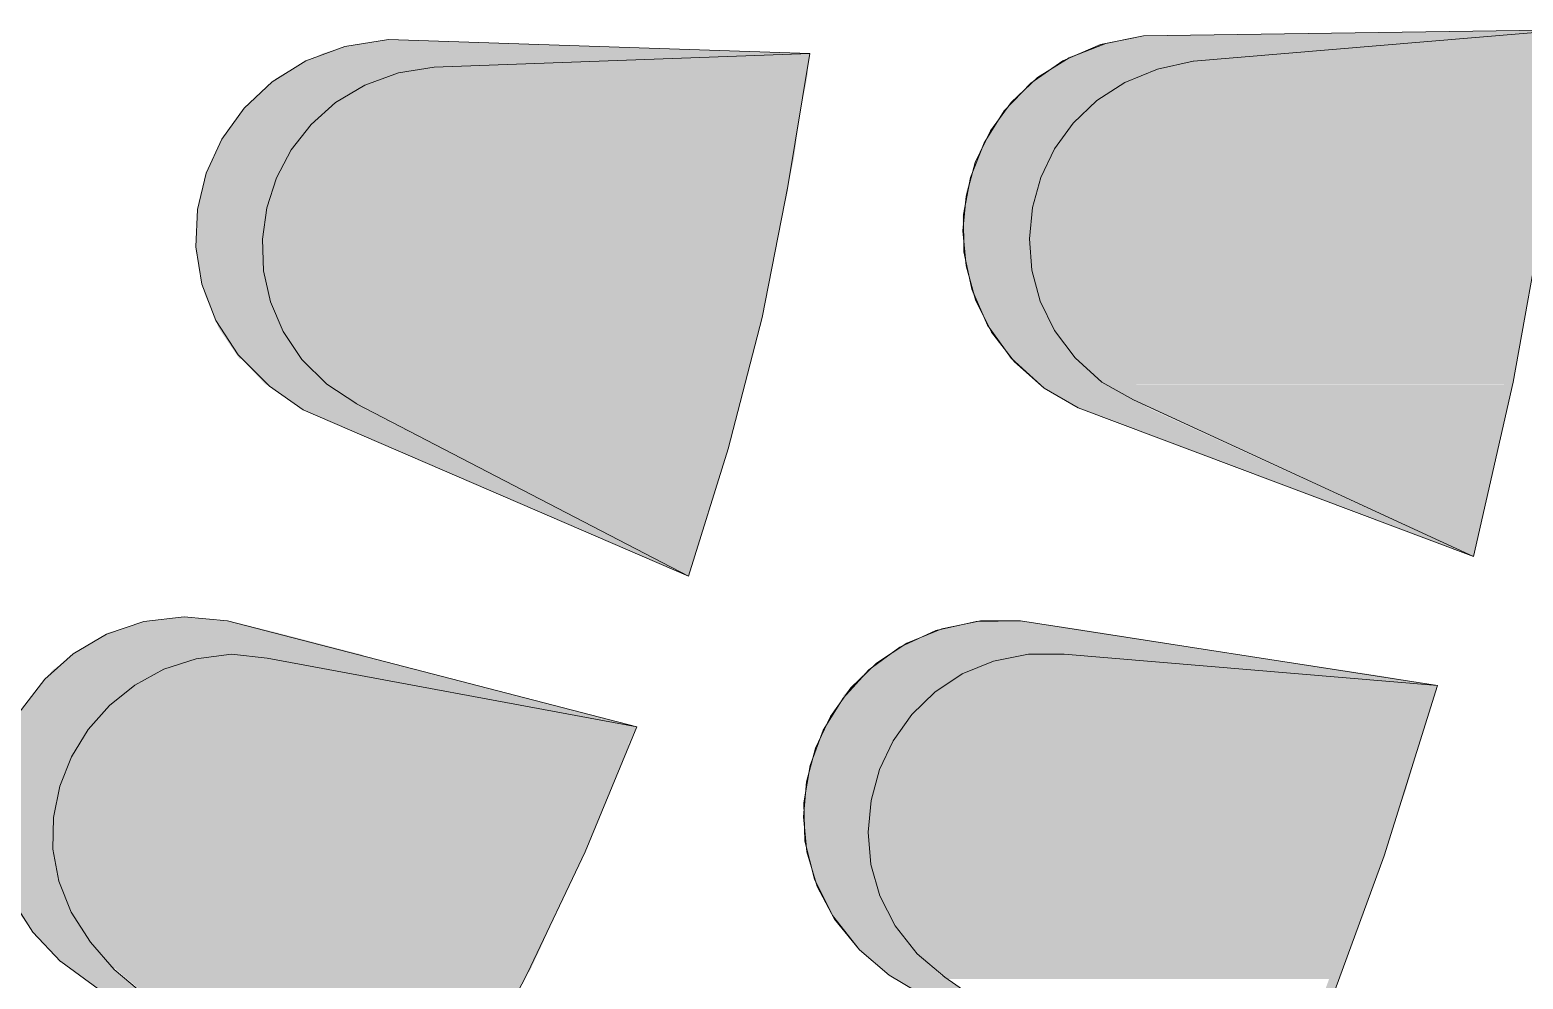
# Model space of a CAD drawing. Extents: x 0 to 245, y -13 to 205.
# Drawn here: x 193.85 to 216.79, y 82.64 to 97.22 of the extents above; entities that cross this region are included whole.
import ezdxf

# ---------------------------------------------------------------- set-up
doc = ezdxf.new("R2010")
doc.units = 0
doc.layers.add('FILL', color=8, linetype='Continuous')
doc.layers.add('GEOMETRY', color=7, linetype='Continuous')

msp = doc.modelspace()

# ---------------------------------------------------------------- hatches: boundary and pattern name
at = {"layer": 'FILL'}
for points in [[(205.832, 96.861), (199.362, 97.072), (198.69, 96.966), (198.092, 96.744), (197.575, 96.422), (197.143, 96.017), (196.804, 95.544), (196.563, 95.021), (196.427, 94.464), (196.402, 93.89), (196.493, 93.315), (196.708, 92.756), (197.052, 92.229), (197.532, 91.751), (198.05, 91.388)], [(199.362, 97.071), (198.752, 96.979), (201.834, 96.979)], [(210.959, 97.13), (210.38, 97.011), (209.815, 96.794), (209.33, 96.488), (208.926, 96.108), (208.607, 95.669), (208.375, 95.184), (208.234, 94.668), (208.185, 94.136), (208.232, 93.6), (208.378, 93.077), (208.625, 92.579), (208.976, 92.122), (209.434, 91.72), (209.952, 91.419)], [(217.461, 97.222), (210.959, 97.13), (210.3, 96.995), (209.721, 96.747), (209.226, 96.401), (208.82, 95.976), (208.509, 95.487), (208.299, 94.952), (208.193, 94.388), (208.199, 93.811), (208.32, 93.239), (208.563, 92.688), (208.932, 92.176), (209.434, 91.72), (209.952, 91.419)], [(210.959, 97.13), (210.38, 97.011), (214.928, 97.011)], [(217.461, 97.222), (210.959, 97.13), (216.21, 97.13)], [(210.959, 97.13), (216.21, 97.13), (214.928, 97.011)], [(211.724, 96.74), (217.461, 97.222)], [(217.461, 97.222), (211.724, 96.74), (217.4, 96.74)], [(216.025, 89.134), (216.635, 91.811), (217.124, 94.515), (217.461, 97.222)], [(198.355, 96.861), (198.171, 96.77), (203.97, 96.77)], [(198.355, 96.861), (205.832, 96.861), (203.97, 96.77)], [(198.752, 96.98), (198.356, 96.861), (205.832, 96.861)], [(198.752, 96.98), (201.834, 96.98), (205.832, 96.861)], [(200.062, 96.65), (205.832, 96.861)], [(205.832, 96.861), (200.062, 96.65), (205.803, 96.65)], [(203.97, 88.833), (204.581, 90.788), (205.099, 92.802), (205.496, 94.816), (205.831, 96.86)], [(209.799, 96.8), (209.738, 96.739), (211.723, 96.739)], [(209.799, 96.8), (212.303, 96.8), (211.723, 96.739)], [(210.38, 97.011), (209.8, 96.8), (212.303, 96.8)], [(210.38, 97.011), (214.928, 97.011), (212.303, 96.8)], [(200.062, 96.65), (199.514, 96.56), (198.998, 96.373), (198.549, 96.105), (198.172, 95.771), (197.868, 95.381), (197.64, 94.949), (197.492, 94.487), (197.425, 94.007), (197.443, 93.522), (197.548, 93.045), (197.744, 92.587), (198.032, 92.161), (198.416, 91.781), (198.874, 91.48)], [(197.775, 96.56), (197.623, 96.47), (199.301, 96.47)], [(197.927, 96.65), (197.775, 96.56), (199.514, 96.56)], [(197.775, 96.56), (199.514, 96.56), (199.301, 96.47)], [(198.172, 96.77), (197.927, 96.65), (200.063, 96.65)], [(197.927, 96.65), (200.062, 96.65), (199.514, 96.56)], [(198.172, 96.77), (203.971, 96.77), (200.063, 96.65)], [(199.514, 96.56), (198.995, 96.378), (205.771, 96.378)], [(200.062, 96.65), (199.514, 96.56), (205.802, 96.56)], [(199.514, 96.56), (205.802, 96.56), (205.771, 96.378)], [(200.062, 96.65), (205.802, 96.65), (205.802, 96.56)], [(211.723, 96.739), (211.172, 96.619), (210.673, 96.415), (210.241, 96.135), (209.88, 95.79), (209.593, 95.393), (209.383, 94.956), (209.253, 94.492), (209.206, 94.012), (209.245, 93.529), (209.372, 93.055), (209.592, 92.603), (209.907, 92.184), (210.319, 91.81), (210.806, 91.539)], [(209.555, 96.619), (209.282, 96.438), (210.745, 96.438)], [(209.739, 96.739), (209.555, 96.619), (211.173, 96.619)], [(209.555, 96.619), (211.172, 96.619), (210.745, 96.438)], [(209.739, 96.739), (211.723, 96.739), (211.173, 96.619)], [(211.172, 96.619), (210.654, 96.409), (217.368, 96.409)], [(211.723, 96.739), (211.172, 96.619), (217.4, 96.619)], [(211.172, 96.619), (217.4, 96.619), (217.368, 96.409)], [(211.723, 96.739), (217.4, 96.739), (217.4, 96.619)], [(197.532, 96.378), (197.195, 96.079), (198.538, 96.079)], [(197.623, 96.47), (197.532, 96.378), (198.996, 96.378)], [(197.532, 96.378), (198.996, 96.378), (198.538, 96.079)], [(197.623, 96.47), (199.302, 96.47), (198.996, 96.378)], [(198.996, 96.378), (198.508, 96.079), (205.71, 96.079)], [(198.996, 96.378), (205.771, 96.378), (205.71, 96.079)], [(209.251, 96.409), (208.945, 96.108), (210.197, 96.108)], [(209.282, 96.439), (209.251, 96.41), (210.655, 96.41)], [(209.251, 96.409), (210.655, 96.409), (210.197, 96.108)], [(209.282, 96.439), (210.746, 96.439), (210.655, 96.41)], [(210.655, 96.409), (210.197, 96.108), (217.339, 96.108)], [(210.655, 96.409), (217.369, 96.409), (217.339, 96.108)], [(208.945, 96.109), (208.853, 96.019), (210.105, 96.019)], [(208.945, 96.109), (210.197, 96.109), (210.105, 96.019)], [(210.197, 96.109), (209.8, 95.718), (217.278, 95.718)], [(210.197, 96.109), (217.339, 96.109), (217.278, 95.718)], [(197.165, 96.049), (196.921, 95.718), (198.111, 95.718)], [(197.195, 96.079), (197.164, 96.049), (198.507, 96.049)], [(197.165, 96.049), (198.508, 96.049), (198.111, 95.718)], [(197.195, 96.079), (198.538, 96.079), (198.507, 96.049)], [(198.508, 96.079), (198.112, 95.687), (205.65, 95.687)], [(198.508, 96.079), (205.71, 96.079), (205.65, 95.687)], [(208.853, 96.019), (208.67, 95.718), (209.83, 95.718)], [(208.853, 96.019), (210.105, 96.019), (209.83, 95.718)], [(196.921, 95.718), (196.829, 95.568), (198.019, 95.568)], [(196.921, 95.718), (198.111, 95.718), (198.019, 95.568)], [(198.111, 95.688), (197.775, 95.238), (205.588, 95.238)], [(198.111, 95.688), (205.649, 95.688), (205.588, 95.238)], [(208.671, 95.718), (208.518, 95.507), (209.678, 95.507)], [(208.671, 95.718), (209.83, 95.718), (209.678, 95.507)], [(209.799, 95.718), (209.495, 95.238), (217.216, 95.238)], [(209.799, 95.718), (217.279, 95.718), (217.216, 95.238)], [(196.829, 95.568), (196.677, 95.267), (197.806, 95.267)], [(196.829, 95.568), (198.018, 95.568), (197.806, 95.267)], [(208.517, 95.507), (208.426, 95.267), (209.526, 95.267)], [(208.517, 95.507), (209.677, 95.507), (209.526, 95.267)], [(196.676, 95.267), (196.554, 95.027), (197.683, 95.027)], [(196.676, 95.267), (197.805, 95.267), (197.683, 95.027)], [(197.775, 95.238), (197.59, 94.817), (205.497, 94.817)], [(197.775, 95.238), (205.587, 95.238), (205.497, 94.817)], [(208.426, 95.267), (208.304, 94.966), (209.404, 94.966)], [(208.426, 95.267), (209.526, 95.267), (209.404, 94.966)], [(209.495, 95.238), (209.311, 94.726), (217.156, 94.726)], [(209.495, 95.238), (217.217, 95.238), (217.156, 94.726)], [(196.554, 95.027), (196.493, 94.756), (197.562, 94.756)], [(196.554, 95.027), (197.683, 95.027), (197.562, 94.756)], [(208.304, 94.966), (208.243, 94.755), (209.311, 94.755)], [(208.304, 94.966), (209.404, 94.966), (209.311, 94.755)], [(196.494, 94.755), (196.432, 94.425), (197.5, 94.425)], [(196.494, 94.755), (197.562, 94.755), (197.5, 94.425)], [(197.562, 94.755), (197.439, 94.216), (205.374, 94.216)], [(197.591, 94.817), (197.562, 94.755), (205.497, 94.755)], [(197.562, 94.755), (205.497, 94.755), (205.374, 94.216)], [(197.591, 94.817), (205.497, 94.817), (205.497, 94.755)], [(208.244, 94.755), (208.182, 94.364), (209.251, 94.364)], [(208.244, 94.755), (209.312, 94.755), (209.251, 94.364)], [(209.312, 94.726), (209.282, 94.515), (217.124, 94.515)], [(209.312, 94.726), (217.156, 94.726), (217.124, 94.515)], [(209.282, 94.515), (209.22, 94.184), (217.062, 94.184)], [(209.282, 94.515), (217.124, 94.515), (217.062, 94.184)], [(196.432, 94.425), (196.432, 94.245), (197.439, 94.245)], [(196.432, 94.425), (197.499, 94.425), (197.439, 94.245)], [(208.182, 94.364), (208.182, 94.216), (209.219, 94.216)], [(208.182, 94.364), (209.25, 94.364), (209.219, 94.216)], [(196.432, 94.245), (196.402, 93.824), (197.439, 93.824)], [(196.432, 94.245), (197.439, 94.245), (197.439, 93.824)], [(197.439, 94.216), (197.439, 93.644), (205.252, 93.644)], [(197.439, 94.216), (205.375, 94.216), (205.252, 93.644)], [(208.182, 94.216), (208.213, 93.764), (209.219, 93.764)], [(208.182, 94.216), (209.219, 94.216), (209.219, 93.764)], [(209.219, 94.184), (209.219, 93.644), (216.972, 93.644)], [(209.219, 94.184), (217.062, 94.184), (216.972, 93.644)], [(196.402, 93.824), (196.432, 93.674), (197.439, 93.674)], [(196.402, 93.824), (197.439, 93.824), (197.439, 93.674)], [(196.432, 93.674), (196.524, 93.224), (197.499, 93.224)], [(196.432, 93.674), (197.439, 93.674), (197.499, 93.224)], [(197.439, 93.644), (197.532, 93.103), (205.161, 93.103)], [(197.439, 93.644), (205.252, 93.644), (205.161, 93.103)], [(208.214, 93.764), (208.214, 93.674), (209.22, 93.674)], [(208.214, 93.764), (209.22, 93.764), (209.22, 93.674)], [(208.214, 93.674), (208.336, 93.162), (209.342, 93.162)], [(208.214, 93.674), (209.22, 93.674), (209.342, 93.162)], [(209.219, 93.644), (209.372, 93.103), (216.849, 93.103)], [(209.219, 93.644), (216.972, 93.644), (216.849, 93.103)], [(196.524, 93.224), (196.554, 93.132), (197.532, 93.132)], [(196.524, 93.224), (197.5, 93.224), (197.532, 93.132)], [(196.554, 93.132), (196.738, 92.682), (197.713, 92.682)], [(196.554, 93.132), (197.532, 93.132), (197.713, 92.682)], [(208.336, 93.162), (208.366, 93.132), (209.342, 93.132)], [(208.336, 93.162), (209.342, 93.162), (209.342, 93.132)], [(208.366, 93.132), (208.609, 92.622), (209.587, 92.622)], [(208.366, 93.132), (209.342, 93.132), (209.587, 92.622)], [(197.532, 93.103), (197.654, 92.802), (205.099, 92.802)], [(197.532, 93.103), (205.161, 93.103), (205.099, 92.802)], [(209.373, 93.103), (209.617, 92.592), (216.758, 92.592)], [(209.373, 93.103), (216.85, 93.103), (216.758, 92.592)], [(196.738, 92.682), (196.767, 92.622), (197.714, 92.622)], [(196.738, 92.682), (197.714, 92.682), (197.714, 92.622)], [(197.654, 92.802), (197.745, 92.592), (205.039, 92.592)], [(197.654, 92.802), (205.099, 92.802), (205.039, 92.592)], [(196.767, 92.622), (197.073, 92.171), (198.018, 92.171)], [(196.767, 92.622), (197.713, 92.622), (198.018, 92.171)], [(197.745, 92.592), (198.05, 92.14), (204.917, 92.14)], [(197.745, 92.592), (205.039, 92.592), (204.917, 92.14)], [(208.61, 92.622), (209.587, 92.622)], [(208.61, 92.622), (209.587, 92.622)], [(208.61, 92.622), (208.915, 92.171), (209.922, 92.171)], [(208.61, 92.622), (209.587, 92.622), (209.922, 92.171)], [(209.617, 92.592), (209.952, 92.14), (216.698, 92.14)], [(209.617, 92.592), (216.758, 92.592), (216.698, 92.14)], [(197.073, 92.171), (198.05, 92.171)], [(197.073, 92.171), (198.05, 92.171)], [(197.103, 92.171), (197.469, 91.78), (198.415, 91.78)], [(197.103, 92.171), (198.049, 92.171), (198.415, 91.78)], [(198.049, 92.14), (198.445, 91.75), (204.826, 91.75)], [(198.049, 92.14), (204.917, 92.14), (204.826, 91.75)], [(208.915, 92.171), (208.976, 92.14), (209.952, 92.14)], [(208.915, 92.171), (209.922, 92.171), (209.952, 92.14)], [(208.975, 92.14), (209.312, 91.811), (210.319, 91.811)], [(208.975, 92.14), (209.952, 92.14), (210.319, 91.811)], [(209.952, 92.14), (210.319, 91.811), (216.636, 91.811)], [(209.952, 92.14), (216.698, 92.14), (216.636, 91.811)], [(197.469, 91.78), (197.531, 91.75), (198.476, 91.75)], [(197.469, 91.78), (198.415, 91.78), (198.476, 91.75)], [(197.532, 91.75), (197.928, 91.479), (198.874, 91.479)], [(197.532, 91.75), (198.476, 91.75), (198.874, 91.479)], [(198.446, 91.75), (198.934, 91.449), (204.734, 91.449)], [(198.446, 91.75), (204.826, 91.75), (204.734, 91.449)], [(209.312, 91.811), (209.433, 91.72), (210.471, 91.72)], [(209.312, 91.811), (210.319, 91.811), (210.471, 91.72)], [(210.319, 91.811), (210.349, 91.781), (216.635, 91.781)], [(210.319, 91.811), (216.635, 91.811), (216.635, 91.781)], [(210.349, 91.78), (210.836, 91.509), (216.575, 91.509)], [(210.349, 91.78), (216.635, 91.78), (216.575, 91.509)], [(209.433, 91.72), (209.768, 91.539), (210.806, 91.539)], [(209.433, 91.72), (210.471, 91.72), (210.806, 91.539)], [(209.769, 91.539), (209.952, 91.419), (211.019, 91.419)], [(209.769, 91.539), (210.806, 91.539), (211.019, 91.419)], [(216.025, 89.134), (210.806, 91.539)], [(197.927, 91.48), (198.049, 91.388), (199.026, 91.388)], [(197.927, 91.48), (198.873, 91.48), (199.026, 91.388)], [(203.97, 88.833), (198.049, 91.388)], [(198.049, 91.388), (199.027, 91.388), (203.971, 88.833)], [(203.97, 88.833), (198.873, 91.479)], [(198.934, 91.449), (200.185, 90.788), (204.581, 90.788)], [(198.934, 91.449), (204.734, 91.449), (204.581, 90.788)], [(216.025, 89.134), (209.952, 91.419)], [(209.952, 91.419), (211.019, 91.419), (216.025, 89.134)], [(210.837, 91.509), (216.575, 91.509), (216.025, 89.134)], [(200.185, 90.788), (204.581, 90.788), (203.97, 88.833)], [(203.176, 86.519), (196.889, 88.143), (196.226, 88.209), (195.604, 88.136), (195.032, 87.941), (194.521, 87.64), (194.082, 87.249), (193.725, 86.784), (193.461, 86.262), (193.3, 85.7), (193.253, 85.112), (193.33, 84.516), (193.542, 83.928), (193.899, 83.365), (194.326, 82.913)], [(195.669, 88.143), (195.059, 87.962), (197.654, 87.962)], [(195.76, 88.143), (195.668, 88.143), (196.92, 88.143)], [(195.669, 88.143), (196.921, 88.143), (197.654, 87.962)], [(196.279, 88.202), (195.76, 88.142), (196.889, 88.142)], [(195.76, 88.143), (196.92, 88.143)], [(209.067, 88.143), (208.457, 88.143), (207.859, 88.023), (207.324, 87.803), (206.858, 87.495), (206.465, 87.115), (206.151, 86.674), (205.921, 86.189), (205.781, 85.671), (205.734, 85.136), (205.788, 84.596), (205.945, 84.067), (206.213, 83.561), (206.595, 83.093), (207.053, 82.702)], [(215.476, 87.151), (209.067, 88.143), (208.389, 88.135), (207.769, 87.996), (207.216, 87.743), (206.738, 87.392), (206.343, 86.96), (206.039, 86.464), (205.836, 85.922), (205.739, 85.349), (205.759, 84.763), (205.903, 84.18), (206.179, 83.618), (206.595, 83.093), (207.053, 82.702)], [(208.457, 88.143), (207.846, 88.023), (209.922, 88.023)], [(209.067, 88.143), (208.457, 88.143), (209.098, 88.143)], [(208.457, 88.143), (209.099, 88.143), (209.922, 88.023)], [(195.058, 87.962), (194.54, 87.661), (198.812, 87.661)], [(195.058, 87.962), (197.654, 87.962), (198.812, 87.661)], [(207.846, 88.023), (207.297, 87.783), (211.448, 87.783)], [(207.846, 88.023), (209.921, 88.023), (211.448, 87.783)], [(197.5, 87.572), (196.951, 87.632), (196.408, 87.563), (195.911, 87.401), (195.464, 87.158), (195.075, 86.845), (194.749, 86.474), (194.493, 86.057), (194.314, 85.604), (194.217, 85.127), (194.209, 84.638), (194.297, 84.148), (194.486, 83.669), (194.784, 83.212), (195.151, 82.792)], [(194.509, 87.632), (194.448, 87.572), (196.584, 87.572)], [(194.509, 87.632), (196.95, 87.632), (196.584, 87.572)], [(194.541, 87.661), (194.51, 87.632), (198.935, 87.632)], [(194.541, 87.661), (198.812, 87.661), (198.935, 87.632)], [(196.951, 87.632), (196.585, 87.572), (197.5, 87.572)], [(196.951, 87.632), (197.5, 87.572), (199.087, 87.572)], [(196.951, 87.632), (198.934, 87.632), (199.087, 87.572)], [(209.739, 87.632), (209.19, 87.632), (208.654, 87.528), (208.173, 87.33), (207.754, 87.051), (207.399, 86.705), (207.114, 86.304), (206.905, 85.86), (206.774, 85.388), (206.728, 84.898), (206.771, 84.405), (206.907, 83.922), (207.142, 83.459), (207.48, 83.032), (207.908, 82.671)], [(207.083, 87.632), (206.9, 87.511), (208.64, 87.511)], [(207.297, 87.782), (207.082, 87.632), (212.331, 87.632)], [(207.083, 87.632), (209.19, 87.632)], [(207.083, 87.632), (209.739, 87.632), (209.19, 87.632)], [(207.083, 87.632), (209.19, 87.632), (208.64, 87.511)], [(207.297, 87.782), (211.447, 87.782), (212.331, 87.632)], [(209.19, 87.632), (208.639, 87.511), (211.327, 87.511)], [(209.739, 87.632), (209.19, 87.632), (209.89, 87.632)], [(209.19, 87.632), (209.89, 87.632), (211.327, 87.511)], [(215.476, 87.15), (209.739, 87.632)], [(209.739, 87.632), (212.393, 87.632)], [(209.739, 87.632), (212.393, 87.632)], [(209.89, 87.632), (213.889, 87.301), (214.591, 87.301)], [(209.89, 87.632), (212.393, 87.632), (214.591, 87.301)], [(194.205, 87.39), (194.082, 87.242), (195.639, 87.242)], [(194.418, 87.542), (194.205, 87.39), (195.854, 87.39)], [(194.205, 87.39), (195.852, 87.39), (195.639, 87.242)], [(194.449, 87.572), (194.418, 87.542), (196.402, 87.542)], [(194.418, 87.542), (196.402, 87.542), (195.854, 87.39)], [(194.449, 87.572), (196.585, 87.572), (196.402, 87.542)], [(196.372, 87.542), (195.852, 87.361), (198.6, 87.361)], [(196.585, 87.572), (196.372, 87.542), (197.654, 87.542)], [(196.372, 87.542), (197.654, 87.542), (198.6, 87.361)], [(196.585, 87.572), (197.5, 87.572), (197.654, 87.542)], [(203.176, 86.519), (197.499, 87.573)], [(197.5, 87.572), (201.987, 86.73), (202.324, 86.73)], [(197.5, 87.572), (199.087, 87.572), (202.324, 86.73)], [(206.778, 87.421), (206.657, 87.301), (208.122, 87.301)], [(206.9, 87.511), (206.778, 87.421), (208.457, 87.421)], [(206.778, 87.421), (208.457, 87.421), (208.122, 87.301)], [(206.9, 87.511), (208.639, 87.511), (208.457, 87.421)], [(208.639, 87.511), (208.121, 87.271), (213.95, 87.271)], [(208.639, 87.511), (211.327, 87.511), (213.95, 87.271)], [(194.082, 87.241), (193.96, 87.091), (195.365, 87.091)], [(194.082, 87.241), (195.639, 87.241), (195.365, 87.091)], [(195.853, 87.362), (195.365, 87.091), (200.094, 87.091)], [(195.853, 87.362), (198.599, 87.362), (200.094, 87.091)], [(206.657, 87.301), (206.35, 87), (207.694, 87)], [(206.657, 87.301), (208.122, 87.301), (207.694, 87)], [(208.122, 87.271), (207.939, 87.151), (215.476, 87.151)], [(208.122, 87.271), (213.95, 87.271), (215.476, 87.151)], [(213.889, 87.301), (214.591, 87.301), (215.476, 87.151)], [(193.96, 87.091), (193.716, 86.761), (194.998, 86.761)], [(193.96, 87.091), (195.365, 87.091), (194.998, 86.761)], [(195.365, 87.091), (194.935, 86.731), (202.048, 86.731)], [(195.365, 87.091), (200.094, 87.091), (202.048, 86.731)], [(206.35, 86.97), (206.105, 86.579), (207.297, 86.579)], [(206.35, 87), (206.35, 86.97), (207.662, 86.97)], [(206.35, 87), (207.694, 87), (207.662, 86.97)], [(206.35, 86.97), (207.662, 86.97), (207.297, 86.579)], [(207.663, 86.97), (207.298, 86.55), (215.294, 86.55)], [(207.939, 87.151), (207.663, 86.97), (215.416, 86.97)], [(207.663, 86.97), (215.416, 86.97), (215.294, 86.55)], [(207.939, 87.151), (215.476, 87.151), (215.416, 86.97)], [(212.608, 79.396), (213.706, 81.951), (214.653, 84.537), (215.476, 87.151)], [(193.684, 86.731), (193.471, 86.31), (194.631, 86.31)], [(193.684, 86.731), (194.966, 86.731), (194.631, 86.31)], [(193.716, 86.761), (193.685, 86.731), (194.967, 86.731)], [(193.716, 86.761), (194.998, 86.761), (194.967, 86.731)], [(194.935, 86.731), (194.784, 86.519), (203.176, 86.519)], [(194.935, 86.731), (202.047, 86.731), (203.176, 86.519)], [(201.987, 86.731), (202.324, 86.731), (203.176, 86.519)], [(194.784, 86.519), (194.6, 86.28), (203.055, 86.28)], [(194.784, 86.519), (203.177, 86.519), (203.055, 86.28)], [(199.546, 79.095), (200.552, 80.898), (201.498, 82.734), (202.385, 84.597), (203.177, 86.519)], [(206.106, 86.579), (206.046, 86.46), (207.237, 86.46)], [(206.106, 86.579), (207.297, 86.579), (207.237, 86.46)], [(207.297, 86.55), (206.992, 86.07), (215.141, 86.07)], [(207.297, 86.55), (215.293, 86.55), (215.141, 86.07)], [(193.471, 86.31), (193.441, 86.218), (194.6, 86.218)], [(193.471, 86.31), (194.631, 86.31), (194.6, 86.218)], [(194.6, 86.279), (194.387, 85.768), (202.871, 85.768)], [(194.6, 86.279), (203.054, 86.279), (202.871, 85.768)], [(206.047, 86.46), (205.893, 86.099), (206.993, 86.099)], [(206.047, 86.46), (207.237, 86.46), (206.993, 86.099)], [(193.441, 86.218), (193.32, 85.798), (194.387, 85.798)], [(193.441, 86.218), (194.6, 86.218), (194.387, 85.798)], [(205.892, 86.099), (205.831, 85.918), (206.93, 85.918)], [(205.892, 86.099), (206.993, 86.099), (206.93, 85.918)], [(206.993, 86.07), (206.808, 85.559), (214.989, 85.559)], [(206.993, 86.07), (215.141, 86.07), (214.989, 85.559)], [(193.32, 85.798), (193.289, 85.648), (194.327, 85.648)], [(193.32, 85.798), (194.387, 85.798), (194.327, 85.648)], [(205.832, 85.918), (205.771, 85.589), (206.809, 85.589)], [(205.832, 85.918), (206.931, 85.918), (206.809, 85.589)], [(193.289, 85.648), (193.258, 85.288), (194.234, 85.288)], [(193.289, 85.648), (194.327, 85.648), (194.234, 85.288)], [(194.388, 85.769), (194.235, 85.257), (202.627, 85.257)], [(194.388, 85.769), (202.872, 85.769), (202.627, 85.257)], [(205.772, 85.589), (205.741, 85.318), (206.778, 85.318)], [(205.772, 85.589), (206.808, 85.589), (206.778, 85.318)], [(206.808, 85.559), (206.717, 85.017), (214.805, 85.017)], [(206.808, 85.559), (214.989, 85.559), (214.805, 85.017)], [(193.258, 85.287), (193.258, 85.046), (194.235, 85.046)], [(193.258, 85.287), (194.235, 85.287), (194.235, 85.046)], [(194.234, 85.257), (194.234, 84.685), (202.414, 84.685)], [(194.234, 85.257), (202.627, 85.257), (202.414, 84.685)], [(205.741, 85.318), (205.771, 85.047), (206.748, 85.047)], [(205.741, 85.318), (206.778, 85.318), (206.748, 85.047)], [(193.258, 85.046), (193.32, 84.716), (194.205, 84.716)], [(193.258, 85.046), (194.235, 85.046), (194.205, 84.716)], [(205.772, 85.046), (205.772, 84.716), (206.748, 84.716)], [(205.772, 85.046), (206.748, 85.046), (206.748, 84.716)], [(206.718, 85.017), (206.748, 84.537), (214.654, 84.537)], [(206.718, 85.017), (214.806, 85.017), (214.654, 84.537)], [(193.32, 84.716), (193.349, 84.445), (194.265, 84.445)], [(193.32, 84.716), (194.205, 84.716), (194.265, 84.445)], [(194.234, 84.685), (194.234, 84.597), (202.384, 84.597)], [(194.234, 84.685), (202.414, 84.685), (202.384, 84.597)], [(205.772, 84.716), (205.832, 84.505), (206.748, 84.505)], [(205.772, 84.716), (206.748, 84.716), (206.748, 84.505)], [(193.349, 84.445), (193.441, 84.175), (194.295, 84.175)], [(193.349, 84.445), (194.265, 84.445), (194.295, 84.175)], [(194.234, 84.597), (194.327, 84.145), (202.17, 84.145)], [(194.234, 84.597), (202.384, 84.597), (202.17, 84.145)], [(205.832, 84.505), (205.925, 84.114), (206.87, 84.114)], [(205.832, 84.505), (206.748, 84.505), (206.87, 84.114)], [(206.748, 84.536), (206.778, 84.444), (214.622, 84.444)], [(206.748, 84.536), (214.653, 84.536), (214.622, 84.444)], [(206.778, 84.445), (206.9, 83.935), (214.439, 83.935)], [(206.778, 84.445), (214.622, 84.445), (214.439, 83.935)], [(193.441, 84.175), (193.564, 83.873), (194.418, 83.873)], [(193.441, 84.175), (194.295, 84.175), (194.418, 83.873)], [(194.327, 84.145), (194.51, 83.634), (201.926, 83.634)], [(194.327, 84.145), (202.17, 84.145), (201.926, 83.634)], [(205.924, 84.114), (206.016, 83.964), (206.9, 83.964)], [(205.924, 84.114), (206.87, 84.114), (206.9, 83.964)], [(206.015, 83.964), (206.199, 83.573), (207.082, 83.573)], [(206.015, 83.964), (206.9, 83.964), (207.082, 83.573)], [(193.564, 83.874), (193.684, 83.663), (194.478, 83.663)], [(193.564, 83.874), (194.418, 83.874), (194.478, 83.663)], [(206.9, 83.935), (207.175, 83.424), (214.255, 83.424)], [(206.9, 83.935), (214.439, 83.935), (214.255, 83.424)], [(193.684, 83.663), (193.899, 83.364), (194.693, 83.364)], [(193.684, 83.663), (194.478, 83.663), (194.693, 83.364)], [(194.509, 83.634), (194.815, 83.154), (201.712, 83.154)], [(194.509, 83.634), (201.925, 83.634), (201.712, 83.154)], [(206.199, 83.573), (206.289, 83.454), (207.144, 83.454)], [(206.199, 83.573), (207.083, 83.573), (207.144, 83.454)], [(193.899, 83.364), (194.051, 83.212), (194.784, 83.212)], [(193.899, 83.364), (194.693, 83.364), (194.784, 83.212)], [(206.289, 83.454), (206.596, 83.093), (207.419, 83.093)], [(206.289, 83.454), (207.144, 83.454), (207.419, 83.093)], [(207.175, 83.424), (207.51, 83.002), (214.072, 83.002)], [(207.175, 83.424), (214.255, 83.424), (214.072, 83.002)], [(194.051, 83.212), (194.326, 82.912), (195.058, 82.912)], [(194.051, 83.212), (194.783, 83.212), (195.058, 82.912)], [(194.815, 83.154), (195.211, 82.763), (201.529, 82.763)], [(194.815, 83.154), (201.712, 83.154), (201.529, 82.763)], [(206.595, 83.093), (206.657, 83.032), (207.48, 83.032)], [(206.595, 83.093), (207.418, 83.093), (207.48, 83.032)], [(206.657, 83.032), (207.053, 82.701), (207.846, 82.701)], [(206.657, 83.032), (207.481, 83.032), (207.846, 82.701)], [(199.546, 79.095), (194.327, 82.912)], [(194.327, 82.912), (194.478, 82.792), (195.151, 82.792)], [(194.327, 82.912), (195.058, 82.912), (195.151, 82.792)], [(207.51, 83.002), (207.939, 82.642), (213.949, 82.642)], [(207.51, 83.002), (214.072, 83.002), (213.949, 82.642)], [(194.478, 82.792), (195.151, 82.792), (199.545, 79.095)], [(199.546, 79.095), (195.151, 82.792)], [(195.212, 82.763), (195.243, 82.734), (201.498, 82.734)], [(195.212, 82.763), (201.529, 82.763), (201.498, 82.734)], [(195.243, 82.734), (197.41, 80.898), (200.552, 80.898)], [(195.243, 82.734), (201.498, 82.734), (200.552, 80.898)], [(212.608, 79.396), (207.053, 82.702)], [(207.053, 82.701), (207.115, 82.671), (207.907, 82.671)], [(207.053, 82.701), (207.846, 82.701), (207.907, 82.671)], [(207.115, 82.671), (207.908, 82.671), (212.608, 79.396)], [(212.608, 79.396), (207.908, 82.671)]]:
    msp.add_hatch(color=7, dxfattribs=at).paths.add_polyline_path(points)

# ---------------------------------------------------------------- linework, layer by layer
at = {"layer": 'GEOMETRY', "lineweight": 13}
for points in [[(205.832, 96.861), (199.362, 97.072), (198.69, 96.966), (198.092, 96.744), (197.575, 96.422), (197.143, 96.017), (196.804, 95.544), (196.563, 95.021), (196.427, 94.464), (196.402, 93.89), (196.493, 93.315), (196.708, 92.756), (197.052, 92.229), (197.532, 91.751), (198.05, 91.388)], [(210.959, 97.13), (210.38, 97.011), (209.815, 96.794), (209.33, 96.488), (208.926, 96.108), (208.607, 95.669), (208.375, 95.184), (208.234, 94.668), (208.185, 94.136), (208.232, 93.6), (208.378, 93.077), (208.625, 92.579), (208.976, 92.122), (209.434, 91.72), (209.952, 91.419)], [(217.461, 97.222), (210.959, 97.13), (210.3, 96.995), (209.721, 96.747), (209.226, 96.401), (208.82, 95.976), (208.509, 95.487), (208.299, 94.952), (208.193, 94.388), (208.199, 93.811), (208.32, 93.239), (208.563, 92.688), (208.932, 92.176), (209.434, 91.72), (209.952, 91.419)], [(217.461, 97.222), (211.724, 96.74)], [(216.025, 89.134), (216.635, 91.811), (217.124, 94.515), (217.461, 97.222)], [(205.832, 96.861), (200.062, 96.65)], [(203.97, 88.833), (204.581, 90.788), (205.099, 92.802), (205.496, 94.816), (205.831, 96.86)], [(200.062, 96.65), (199.514, 96.56), (198.998, 96.373), (198.549, 96.105), (198.172, 95.771), (197.868, 95.381), (197.64, 94.949), (197.492, 94.487), (197.425, 94.007), (197.443, 93.522), (197.548, 93.045), (197.744, 92.587), (198.032, 92.161), (198.416, 91.781), (198.874, 91.48)], [(211.723, 96.739), (211.172, 96.619), (210.673, 96.415), (210.241, 96.135), (209.88, 95.79), (209.593, 95.393), (209.383, 94.956), (209.253, 94.492), (209.206, 94.012), (209.245, 93.529), (209.372, 93.055), (209.592, 92.603), (209.907, 92.184), (210.319, 91.81), (210.806, 91.539)], [(216.025, 89.134), (210.806, 91.539)], [(203.97, 88.833), (198.049, 91.388)], [(203.97, 88.833), (198.873, 91.479)], [(216.025, 89.134), (209.952, 91.419)], [(203.176, 86.519), (196.889, 88.143), (196.226, 88.209), (195.604, 88.136), (195.032, 87.941), (194.521, 87.64), (194.082, 87.249), (193.725, 86.784), (193.461, 86.262), (193.3, 85.7), (193.253, 85.112), (193.33, 84.516), (193.542, 83.928), (193.899, 83.365), (194.326, 82.913)], [(209.067, 88.143), (208.457, 88.143), (207.859, 88.023), (207.324, 87.803), (206.858, 87.495), (206.465, 87.115), (206.151, 86.674), (205.921, 86.189), (205.781, 85.671), (205.734, 85.136), (205.788, 84.596), (205.945, 84.067), (206.213, 83.561), (206.595, 83.093), (207.053, 82.702)], [(215.476, 87.151), (209.067, 88.143), (208.389, 88.135), (207.769, 87.996), (207.216, 87.743), (206.738, 87.392), (206.343, 86.96), (206.039, 86.464), (205.836, 85.922), (205.739, 85.349), (205.759, 84.763), (205.903, 84.18), (206.179, 83.618), (206.595, 83.093), (207.053, 82.702)], [(197.5, 87.572), (196.951, 87.632), (196.408, 87.563), (195.911, 87.401), (195.464, 87.158), (195.075, 86.845), (194.749, 86.474), (194.493, 86.057), (194.314, 85.604), (194.217, 85.127), (194.209, 84.638), (194.297, 84.148), (194.486, 83.669), (194.784, 83.212), (195.151, 82.792)], [(209.739, 87.632), (209.19, 87.632), (208.654, 87.528), (208.173, 87.33), (207.754, 87.051), (207.399, 86.705), (207.114, 86.304), (206.905, 85.86), (206.774, 85.388), (206.728, 84.898), (206.771, 84.405), (206.907, 83.922), (207.142, 83.459), (207.48, 83.032), (207.908, 82.671)], [(215.476, 87.151), (209.739, 87.632)], [(203.176, 86.519), (197.499, 87.573)], [(212.608, 79.396), (213.706, 81.951), (214.653, 84.537), (215.476, 87.151)], [(199.546, 79.095), (200.552, 80.898), (201.498, 82.734), (202.385, 84.597), (203.177, 86.519)], [(199.546, 79.095), (194.327, 82.912)], [(199.546, 79.095), (195.151, 82.792)], [(212.608, 79.396), (207.053, 82.702)], [(212.608, 79.396), (207.908, 82.671)]]:
    msp.add_lwpolyline(points, dxfattribs=at)

doc.saveas('drawing.dxf')
